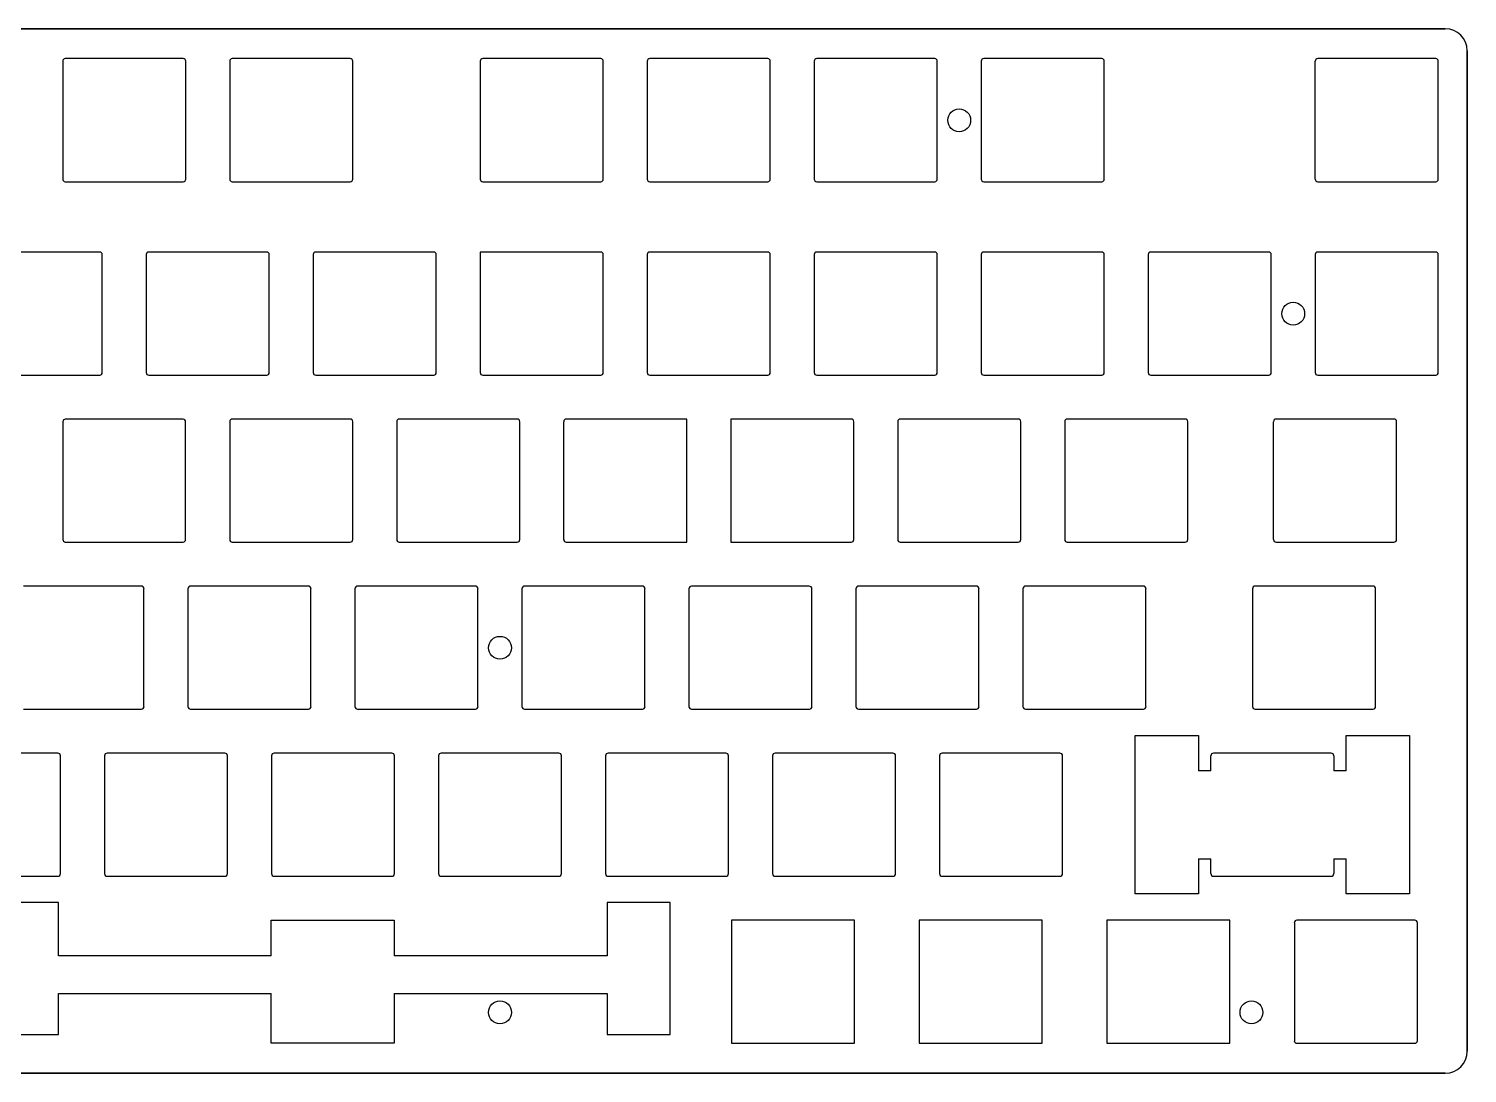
# Model space of a CAD drawing. Header units: inches. Extents: x -1111 to 11437, y -3682 to 971.
# Drawn here: x 9991.7 to 10155.4, y -3671 to -3552.2 of the extents above; entities that cross this region are included whole.
import ezdxf

# ---------------------------------------------------------------- set-up
doc = ezdxf.new("R2010")
doc.units = ezdxf.units.IN
doc.header["$LTSCALE"] = 1.21
doc.header["$MEASUREMENT"] = 0
doc.layers.get('0').update_dxf_attribs({"linetype": 'CONTINUOUS'})

msp = doc.modelspace()

# ---------------------------------------------------------------- linework, layer by layer
at = {"color": 7, "linetype": 'Continuous'}
for p, q in [((9809.29, -3552.19), (10152.89, -3552.19)), ((10152.89, -3552.19), (9809.29, -3552.19)), ((10152.89, -3552.19), (9809.29, -3552.19)), ((10152.89, -3552.19), (9809.29, -3552.19)), ((9995.59, -3555.88), (9995.59, -3569.29)), ((10009.3, -3555.59), (9995.89, -3555.59)), ((10009.59, -3569.29), (10009.59, -3555.88)), ((10014.59, -3555.88), (10014.59, -3569.29)), ((10028.3, -3555.59), (10014.89, -3555.59)), ((10028.59, -3569.29), (10028.59, -3555.88)), ((10043.09, -3555.88), (10043.09, -3569.29)), ((10056.8, -3555.59), (10043.39, -3555.59)), ((10057.09, -3569.29), (10057.09, -3555.88)), ((10062.09, -3555.88), (10062.09, -3569.29)), ((10075.8, -3555.59), (10062.39, -3555.59)), ((10076.09, -3569.29), (10076.09, -3555.88)), ((10081.09, -3555.88), (10081.09, -3569.29)), ((10094.8, -3555.59), (10081.39, -3555.59)), ((10095.09, -3569.29), (10095.09, -3555.88)), ((10100.09, -3555.88), (10100.09, -3569.29)), ((10113.8, -3555.59), (10100.39, -3555.59)), ((10114.09, -3569.29), (10114.09, -3555.88)), ((10138.09, -3569.29), (10138.09, -3555.88)), ((10151.8, -3555.59), (10138.39, -3555.59)), ((10152.09, -3569.29), (10152.09, -3555.88)), ((10155.39, -3668.49), (10155.39, -3554.69)), ((10155.39, -3554.69), (10155.39, -3668.49)), ((10155.39, -3554.69), (10155.39, -3668.49)), ((10155.39, -3554.69), (10155.39, -3668.49)), ((9995.89, -3569.59), (10009.3, -3569.59)), ((10014.89, -3569.59), (10028.3, -3569.59)), ((10043.39, -3569.59), (10056.8, -3569.59)), ((10062.39, -3569.59), (10075.8, -3569.59)), ((10081.39, -3569.59), (10094.8, -3569.59)), ((10100.39, -3569.59), (10113.8, -3569.59)), ((10138.39, -3569.59), (10151.8, -3569.59)), ((9999.8, -3577.59), (9986.39, -3577.59)), ((10000.09, -3591.29), (10000.09, -3577.88)), ((10005.09, -3577.88), (10005.09, -3591.29)), ((10018.8, -3577.59), (10005.39, -3577.59)), ((10019.09, -3591.29), (10019.09, -3577.88)), ((10024.09, -3577.88), (10024.09, -3591.29)), ((10037.8, -3577.59), (10024.39, -3577.59)), ((10038.09, -3591.29), (10038.09, -3577.88)), ((10056.8, -3577.59), (10043.09, -3577.59)), ((10043.09, -3577.59), (10043.09, -3591.29)), ((10057.09, -3591.29), (10057.09, -3577.88)), ((10062.09, -3577.88), (10062.09, -3591.29)), ((10075.8, -3577.59), (10062.39, -3577.59)), ((10076.09, -3591.29), (10076.09, -3577.88)), ((10081.09, -3577.88), (10081.09, -3591.29)), ((10094.8, -3577.59), (10081.39, -3577.59)), ((10095.09, -3591.29), (10095.09, -3577.88)), ((10100.09, -3577.88), (10100.09, -3591.29)), ((10113.8, -3577.59), (10100.39, -3577.59)), ((10114.09, -3591.29), (10114.09, -3577.88)), ((10119.09, -3577.88), (10119.09, -3591.29)), ((10132.8, -3577.59), (10119.39, -3577.59)), ((10133.09, -3591.29), (10133.09, -3577.88)), ((10138.09, -3577.88), (10138.09, -3591.29)), ((10151.8, -3577.59), (10138.39, -3577.59)), ((10152.09, -3591.29), (10152.09, -3577.88)), ((9986.39, -3591.59), (9999.8, -3591.59)), ((10005.39, -3591.59), (10018.8, -3591.59)), ((10024.39, -3591.59), (10037.8, -3591.59)), ((10043.39, -3591.59), (10056.8, -3591.59)), ((10062.39, -3591.59), (10075.8, -3591.59)), ((10081.39, -3591.59), (10094.8, -3591.59)), ((10100.39, -3591.59), (10113.8, -3591.59)), ((10119.39, -3591.59), (10132.8, -3591.59)), ((10138.39, -3591.59), (10151.8, -3591.59)), ((9995.61, -3596.88), (9995.61, -3610.29)), ((10009.3, -3596.6), (9995.89, -3596.6)), ((10009.58, -3610.29), (10009.58, -3596.88)), ((10014.59, -3596.88), (10014.59, -3610.29)), ((10028.3, -3596.59), (10014.89, -3596.59)), ((10028.59, -3610.29), (10028.59, -3596.88)), ((10033.59, -3596.88), (10033.59, -3610.29)), ((10047.3, -3596.59), (10033.89, -3596.59)), ((10047.59, -3610.29), (10047.59, -3596.88)), ((10052.59, -3610.29), (10052.59, -3596.88)), ((10066.59, -3596.59), (10052.89, -3596.59)), ((10066.59, -3610.59), (10066.59, -3596.59)), ((10085.3, -3596.59), (10071.59, -3596.59)), ((10071.59, -3596.59), (10071.59, -3610.59)), ((10085.59, -3610.29), (10085.59, -3596.88)), ((10090.59, -3596.88), (10090.59, -3610.29)), ((10104.3, -3596.59), (10090.89, -3596.59)), ((10104.59, -3610.29), (10104.59, -3596.88)), ((10109.59, -3596.88), (10109.59, -3610.29)), ((10123.3, -3596.59), (10109.89, -3596.59)), ((10123.59, -3610.29), (10123.59, -3596.88)), ((10133.34, -3610.29), (10133.34, -3596.88)), ((10147.05, -3596.59), (10133.64, -3596.59)), ((10147.34, -3610.29), (10147.34, -3596.88)), ((9995.89, -3610.57), (10009.3, -3610.57)), ((10014.89, -3610.59), (10028.3, -3610.59)), ((10033.89, -3610.59), (10047.3, -3610.59)), ((10052.89, -3610.59), (10066.59, -3610.59)), ((10071.59, -3610.59), (10085.3, -3610.59)), ((10090.89, -3610.59), (10104.3, -3610.59)), ((10109.89, -3610.59), (10123.3, -3610.59)), ((10133.64, -3610.59), (10147.05, -3610.59)), ((10004.55, -3615.59), (9991.14, -3615.59)), ((10004.84, -3629.29), (10004.84, -3615.88)), ((10009.84, -3615.88), (10009.84, -3629.29)), ((10023.55, -3615.59), (10010.14, -3615.59)), ((10023.84, -3629.29), (10023.84, -3615.88)), ((10028.84, -3615.88), (10028.84, -3629.29)), ((10042.55, -3615.59), (10029.14, -3615.59)), ((10042.84, -3629.29), (10042.84, -3615.88)), ((10047.84, -3615.88), (10047.84, -3629.29)), ((10061.55, -3615.59), (10048.14, -3615.59)), ((10061.84, -3629.29), (10061.84, -3615.88)), ((10066.84, -3615.88), (10066.84, -3629.29)), ((10080.52, -3615.59), (10067.12, -3615.59)), ((10080.84, -3629.31), (10080.84, -3615.9)), ((10085.84, -3615.88), (10085.84, -3629.29)), ((10099.55, -3615.59), (10086.14, -3615.59)), ((10099.84, -3629.29), (10099.84, -3615.88)), ((10104.84, -3615.88), (10104.84, -3629.29)), ((10118.55, -3615.59), (10105.14, -3615.59)), ((10118.84, -3629.29), (10118.84, -3615.88)), ((10130.97, -3615.88), (10130.97, -3629.29)), ((10144.67, -3615.59), (10131.26, -3615.59)), ((10144.97, -3629.29), (10144.97, -3615.88)), ((9991.14, -3629.59), (10004.55, -3629.59)), ((10010.14, -3629.59), (10023.55, -3629.59)), ((10029.14, -3629.59), (10042.55, -3629.59)), ((10048.14, -3629.59), (10061.55, -3629.59)), ((10067.14, -3629.59), (10080.55, -3629.59)), ((10086.14, -3629.59), (10099.55, -3629.59)), ((10105.14, -3629.59), (10118.55, -3629.59)), ((10131.26, -3629.59), (10144.67, -3629.59)), ((10117.62, -3632.59), (10124.82, -3632.59)), ((10117.62, -3650.59), (10117.62, -3632.59)), ((10124.82, -3632.59), (10124.82, -3636.59)), ((10141.62, -3632.59), (10148.82, -3632.59)), ((10141.62, -3636.59), (10141.62, -3632.59)), ((10148.82, -3632.59), (10148.82, -3650.59)), ((9995.05, -3634.59), (9981.64, -3634.59)), ((10014.05, -3634.59), (10000.64, -3634.59)), ((10033.05, -3634.59), (10019.64, -3634.59)), ((10052.05, -3634.59), (10038.64, -3634.59)), ((10071.05, -3634.59), (10057.64, -3634.59)), ((10090.05, -3634.59), (10076.64, -3634.59)), ((10109.05, -3634.59), (10095.64, -3634.59)), ((10139.9, -3634.59), (10126.53, -3634.59)), ((9995.34, -3648.29), (9995.34, -3634.88)), ((10000.34, -3634.88), (10000.34, -3648.29)), ((10014.34, -3648.29), (10014.34, -3634.88)), ((10019.34, -3634.88), (10019.34, -3648.29)), ((10033.34, -3648.29), (10033.34, -3634.88)), ((10038.34, -3634.88), (10038.34, -3648.29)), ((10052.34, -3648.29), (10052.34, -3634.88)), ((10057.34, -3634.88), (10057.34, -3648.29)), ((10071.34, -3648.29), (10071.34, -3634.88)), ((10076.34, -3634.88), (10076.34, -3648.29)), ((10090.34, -3648.29), (10090.34, -3634.88)), ((10095.34, -3634.88), (10095.34, -3648.29)), ((10109.34, -3648.29), (10109.34, -3634.88)), ((10126.22, -3636.59), (10126.22, -3634.9)), ((10140.22, -3634.9), (10140.22, -3636.59)), ((10126.22, -3636.59), (10124.82, -3636.59)), ((10141.62, -3636.59), (10140.22, -3636.59)), ((10124.82, -3646.59), (10126.22, -3646.59)), ((10124.82, -3646.59), (10124.82, -3650.59)), ((10126.22, -3648.27), (10126.22, -3646.59)), ((10140.22, -3646.59), (10141.62, -3646.59)), ((10140.22, -3646.59), (10140.22, -3648.27)), ((10141.62, -3650.59), (10141.62, -3646.59)), ((9981.64, -3648.59), (9995.05, -3648.59)), ((10000.64, -3648.59), (10014.05, -3648.59)), ((10019.64, -3648.59), (10033.05, -3648.59)), ((10038.64, -3648.59), (10052.05, -3648.59)), ((10057.64, -3648.59), (10071.05, -3648.59)), ((10076.64, -3648.59), (10090.05, -3648.59)), ((10095.64, -3648.59), (10109.05, -3648.59)), ((10126.53, -3648.59), (10139.9, -3648.59)), ((10124.82, -3650.59), (10117.62, -3650.59)), ((10148.82, -3650.59), (10141.62, -3650.59)), ((9995.12, -3651.59), (9987.92, -3651.59)), ((9995.12, -3657.64), (9995.12, -3651.59)), ((10064.72, -3651.59), (10057.52, -3651.59)), ((10057.52, -3651.59), (10057.52, -3657.64)), ((10064.72, -3666.59), (10064.72, -3651.59)), ((10019.32, -3653.59), (10033.32, -3653.59)), ((10019.32, -3657.64), (10019.32, -3653.59)), ((10033.32, -3653.59), (10033.32, -3657.64)), ((10085.67, -3653.59), (10071.67, -3653.59)), ((10071.67, -3653.59), (10071.67, -3667.59)), ((10085.67, -3667.59), (10085.67, -3653.59)), ((10107.02, -3653.59), (10093.02, -3653.59)), ((10093.02, -3653.59), (10093.02, -3667.59)), ((10107.02, -3667.59), (10107.02, -3653.59)), ((10128.37, -3653.59), (10114.37, -3653.59)), ((10114.37, -3653.59), (10114.37, -3667.59)), ((10128.37, -3667.59), (10128.37, -3653.59)), ((10135.72, -3653.88), (10135.72, -3667.29)), ((10149.42, -3653.59), (10136.01, -3653.59)), ((10149.72, -3667.29), (10149.72, -3653.88)), ((10019.32, -3657.64), (9995.12, -3657.64)), ((10057.52, -3657.64), (10033.32, -3657.64)), ((9995.12, -3661.94), (10019.32, -3661.94)), ((9995.12, -3666.59), (9995.12, -3661.94)), ((10019.32, -3667.59), (10019.32, -3661.94)), ((10033.32, -3661.94), (10057.52, -3661.94)), ((10033.32, -3661.94), (10033.32, -3667.59)), ((10057.52, -3661.94), (10057.52, -3666.59)), ((9987.92, -3666.59), (9995.12, -3666.59)), ((10057.52, -3666.59), (10064.72, -3666.59)), ((10033.32, -3667.59), (10019.32, -3667.59)), ((10071.67, -3667.59), (10085.67, -3667.59)), ((10093.02, -3667.59), (10107.02, -3667.59)), ((10114.37, -3667.59), (10128.37, -3667.59)), ((10136.01, -3667.59), (10149.42, -3667.59)), ((10152.89, -3670.99), (9809.29, -3670.99)), ((9809.29, -3670.99), (10152.89, -3670.99)), ((9809.29, -3670.99), (10152.89, -3670.99)), ((9809.29, -3670.99), (10152.89, -3670.99))]:
    msp.add_line(p, q, dxfattribs=at)
for centre in [(10097.59, -3562.6), (10135.59, -3584.6), (10045.34, -3622.6), (10045.34, -3664.07), (10130.84, -3664.07), (10130.84, -3664.07), (10130.84, -3664.07)]:
    msp.add_circle(centre, 1.3, dxfattribs=at)
for centre, radius, start, end in [((10152.89, -3554.69), 2.5, 0, 90), ((9995.89, -3555.88), 0.295, 90, 180), ((10009.3, -3555.88), 0.295, 0, 90), ((10014.89, -3555.88), 0.295, 90, 180), ((10028.3, -3555.88), 0.295, 0, 90), ((10043.39, -3555.88), 0.295, 90, 180), ((10056.8, -3555.88), 0.295, 0, 90), ((10062.39, -3555.88), 0.295, 90, 180), ((10075.8, -3555.88), 0.295, 0, 90), ((10081.39, -3555.88), 0.295, 90, 180), ((10094.8, -3555.88), 0.295, 0, 90), ((10100.39, -3555.88), 0.295, 90, 180), ((10113.8, -3555.88), 0.295, 0, 90), ((10138.39, -3555.88), 0.295, 90, 180), ((10151.8, -3555.88), 0.295, 0, 90), ((9995.89, -3569.29), 0.295, 180, 270), ((10009.3, -3569.29), 0.295, 270, 0), ((10014.89, -3569.29), 0.295, 180, 270), ((10028.3, -3569.29), 0.295, 270, 0), ((10043.39, -3569.29), 0.295, 180, 270), ((10056.8, -3569.29), 0.295, 270, 0), ((10062.39, -3569.29), 0.295, 180, 270), ((10075.8, -3569.29), 0.295, 270, 0), ((10081.39, -3569.29), 0.295, 180, 270), ((10094.8, -3569.29), 0.295, 270, 0), ((10100.39, -3569.29), 0.295, 180, 270), ((10113.8, -3569.29), 0.295, 270, 0), ((10138.39, -3569.29), 0.295, 180, 270), ((10151.8, -3569.29), 0.295, 270, 0), ((9999.8, -3577.88), 0.295, 0, 90), ((10005.39, -3577.88), 0.295, 90, 180), ((10018.8, -3577.88), 0.295, 0, 90), ((10024.39, -3577.88), 0.295, 90, 180), ((10037.8, -3577.88), 0.295, 0, 90), ((10056.8, -3577.88), 0.295, 0, 90), ((10062.39, -3577.88), 0.295, 90, 180), ((10075.8, -3577.88), 0.295, 0, 90), ((10081.39, -3577.88), 0.295, 90, 180), ((10094.8, -3577.88), 0.295, 0, 90), ((10100.39, -3577.88), 0.295, 90, 180), ((10113.8, -3577.88), 0.295, 0, 90), ((10119.39, -3577.88), 0.295, 90, 180), ((10132.8, -3577.88), 0.295, 0, 90), ((10138.39, -3577.88), 0.295, 90, 180), ((10151.8, -3577.88), 0.295, 0, 90), ((9999.8, -3591.29), 0.295, 270, 0), ((10005.39, -3591.29), 0.295, 180, 270), ((10018.8, -3591.29), 0.295, 270, 0), ((10024.39, -3591.29), 0.295, 180, 270), ((10037.8, -3591.29), 0.295, 270, 0), ((10043.39, -3591.29), 0.295, 180, 270), ((10056.8, -3591.29), 0.295, 270, 0), ((10062.39, -3591.29), 0.295, 180, 270), ((10075.8, -3591.29), 0.295, 270, 0), ((10081.39, -3591.29), 0.295, 180, 270), ((10094.8, -3591.29), 0.295, 270, 0), ((10100.39, -3591.29), 0.295, 180, 270), ((10113.8, -3591.29), 0.295, 270, 0), ((10119.39, -3591.29), 0.295, 180, 270), ((10132.8, -3591.29), 0.295, 270, 0), ((10138.39, -3591.29), 0.295, 180, 270), ((10151.8, -3591.29), 0.295, 270, 0), ((9995.89, -3596.88), 0.28, 90, 180), ((10009.3, -3596.88), 0.28, 0, 90), ((10014.89, -3596.88), 0.295, 90, 180), ((10028.3, -3596.88), 0.295, 0, 90), ((10033.89, -3596.88), 0.295, 90, 180), ((10047.3, -3596.88), 0.295, 0, 90), ((10052.89, -3596.88), 0.295, 90, 180), ((10085.3, -3596.88), 0.295, 0, 90), ((10090.89, -3596.88), 0.295, 90, 180), ((10104.3, -3596.88), 0.295, 0, 90), ((10109.89, -3596.88), 0.295, 90, 180), ((10123.3, -3596.88), 0.295, 0, 90), ((10133.64, -3596.88), 0.295, 90, 180), ((10147.05, -3596.88), 0.295, 0, 90), ((9995.89, -3610.29), 0.28, 180, 270), ((10009.3, -3610.29), 0.28, 270, 0), ((10014.89, -3610.29), 0.295, 180, 270), ((10028.3, -3610.29), 0.295, 270, 0), ((10033.89, -3610.29), 0.295, 180, 270), ((10047.3, -3610.29), 0.295, 270, 0), ((10052.89, -3610.29), 0.295, 180, 270), ((10085.3, -3610.29), 0.295, 270, 0), ((10090.89, -3610.29), 0.295, 180, 270), ((10104.3, -3610.29), 0.295, 270, 0), ((10109.89, -3610.29), 0.295, 180, 270), ((10123.3, -3610.29), 0.295, 270, 0), ((10133.64, -3610.29), 0.295, 180, 270), ((10147.05, -3610.29), 0.295, 270, 0), ((10004.55, -3615.88), 0.295, 0, 90), ((10010.14, -3615.88), 0.295, 90, 180), ((10023.55, -3615.88), 0.295, 0, 90), ((10029.14, -3615.88), 0.295, 90, 180), ((10042.55, -3615.88), 0.295, 0, 90), ((10048.14, -3615.88), 0.295, 90, 180), ((10061.55, -3615.88), 0.295, 0, 90), ((10067.14, -3615.88), 0.295, 91.8162, 180), ((10080.55, -3615.88), 0.28, 359.2283, 92.8425), ((10086.14, -3615.88), 0.295, 90, 180), ((10099.55, -3615.88), 0.295, 0, 90), ((10105.14, -3615.88), 0.295, 90, 180), ((10118.55, -3615.88), 0.295, 0, 90), ((10118.55, -3615.88), 0.295, 0, 90), ((10131.26, -3615.88), 0.295, 90, 180), ((10144.67, -3615.88), 0.295, 0, 90), ((10144.67, -3615.88), 0.295, 0, 90), ((10004.55, -3629.29), 0.295, 270, 0), ((10010.14, -3629.29), 0.295, 180, 270), ((10023.55, -3629.29), 0.295, 270, 0), ((10029.14, -3629.29), 0.295, 180, 270), ((10042.55, -3629.29), 0.295, 270, 0), ((10048.14, -3629.29), 0.295, 180, 270), ((10061.55, -3629.29), 0.295, 270, 0), ((10067.14, -3629.29), 0.295, 180, 270), ((10080.55, -3629.29), 0.295, 270, 358.5415), ((10086.14, -3629.29), 0.295, 180, 270), ((10099.55, -3629.29), 0.295, 270, 0), ((10105.14, -3629.29), 0.295, 180, 270), ((10118.55, -3629.29), 0.295, 270, 0), ((10131.26, -3629.29), 0.295, 180, 270), ((10131.26, -3629.29), 0.295, 180, 270), ((10144.67, -3629.29), 0.295, 270, 0), ((9995.05, -3634.88), 0.295, 0, 90), ((10000.64, -3634.88), 0.295, 90, 180), ((10014.05, -3634.88), 0.295, 0, 90), ((10019.64, -3634.88), 0.295, 90, 180), ((10033.05, -3634.88), 0.295, 0, 90), ((10038.64, -3634.88), 0.295, 90, 180), ((10052.05, -3634.88), 0.295, 0, 90), ((10057.64, -3634.88), 0.295, 90, 180), ((10071.05, -3634.88), 0.295, 0, 90), ((10076.64, -3634.88), 0.295, 90, 180), ((10090.05, -3634.88), 0.295, 0, 90), ((10095.64, -3634.88), 0.295, 90, 180), ((10109.05, -3634.88), 0.295, 0, 90), ((10126.53, -3634.9), 0.315, 90, 180), ((10139.9, -3634.9), 0.315, 0, 90), ((9995.05, -3648.29), 0.295, 270, 0), ((10000.64, -3648.29), 0.295, 180, 270), ((10014.05, -3648.29), 0.295, 270, 0), ((10019.64, -3648.29), 0.295, 180, 270), ((10033.05, -3648.29), 0.295, 270, 0), ((10038.64, -3648.29), 0.295, 180, 270), ((10052.05, -3648.29), 0.295, 270, 0), ((10057.64, -3648.29), 0.295, 180, 270), ((10071.05, -3648.29), 0.295, 270, 0), ((10076.64, -3648.29), 0.295, 180, 270), ((10090.05, -3648.29), 0.295, 270, 0), ((10095.64, -3648.29), 0.295, 180, 270), ((10109.05, -3648.29), 0.295, 270, 0), ((10126.53, -3648.27), 0.315, 180, 270), ((10139.9, -3648.27), 0.315, 270, 0), ((10136.01, -3653.88), 0.295, 90, 180), ((10149.42, -3653.88), 0.295, 0, 90), ((10136.01, -3667.29), 0.295, 180, 270), ((10149.42, -3667.29), 0.295, 270, 0), ((10152.89, -3668.49), 2.5, 270, 0), ((10152.89, -3668.49), 2.5, 270, 0)]:
    msp.add_arc(centre, radius, start, end, dxfattribs=at)

doc.saveas('drawing.dxf')
